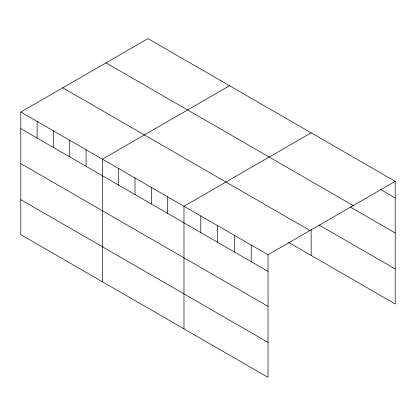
<?xml version="1.0" encoding="UTF-8"?>
<svg xmlns="http://www.w3.org/2000/svg" width="416" height="416" viewBox="0 0 416 416"><rect width="100%" height="100%" fill="white"/><g stroke="black" fill="none" stroke-linecap="round" stroke-linejoin="round"><path stroke-width="0.62" d="M20.8 112.039L268.034 254.779L268.034 377.38L20.8 234.64L20.8 112.039L147.966 38.62L395.2 181.36L395.2 303.961L288.631 242.434M229.554 85.722L102.388 159.141L102.388 281.746M311.142 132.829L183.976 206.248L183.976 328.848M268.034 254.779L395.2 181.36M380.63 189.545L395.2 197.959M106.002 62.847L353.236 205.587M350.371 207.054L395.2 232.939M318.984 224.978L395.2 268.98M62.764 87.812L309.998 230.552M20.8 128.638L268.034 271.378M20.8 163.618L268.034 306.358M20.8 199.659L268.034 342.399M311.142 229.518L311.142 255.429M251.222 245.071L251.222 261.669M234.411 235.368L234.411 251.966M217.599 225.659L217.599 242.258M200.788 215.951L200.788 232.549M167.658 196.825L167.658 213.424M151.341 187.403L151.341 204.001M135.023 177.986L135.023 194.584M118.706 168.563L118.706 185.162M86.07 149.724L86.07 166.322M69.753 140.301L69.753 156.9M53.435 130.879L53.435 147.477M37.118 121.462L37.118 138.06"/></g></svg>
